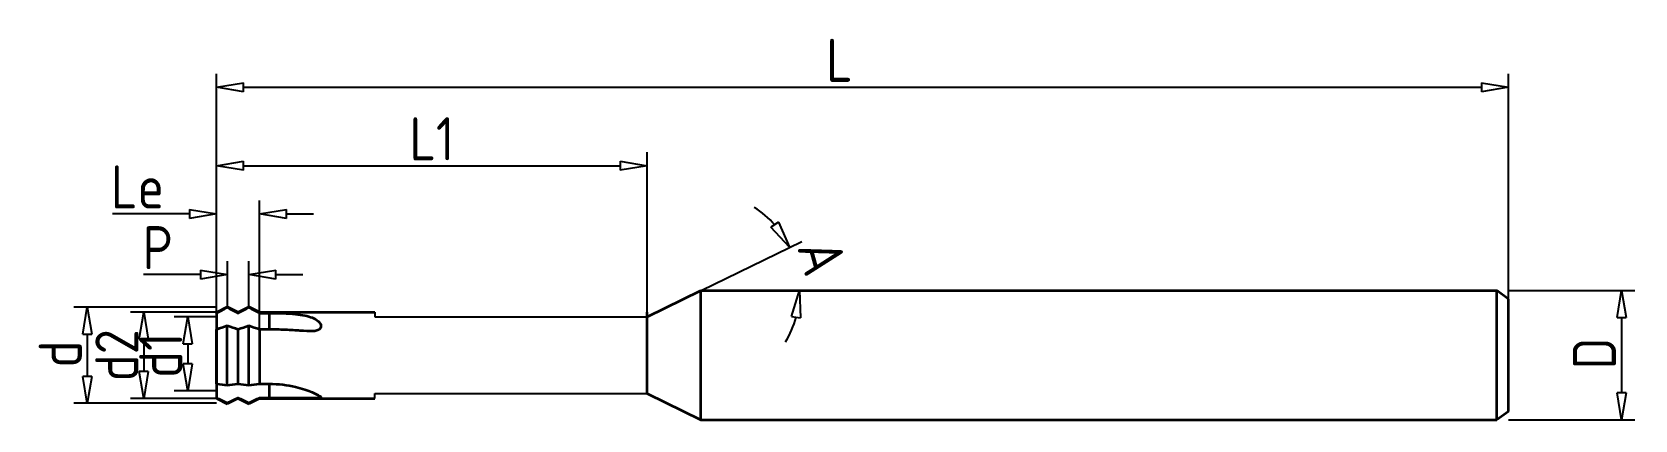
# Model space of a CAD drawing. Header units: millimetres. Extents: x -61 to 88, y -7 to 29.
import ezdxf

# ---------------------------------------------------------------- set-up
doc = ezdxf.new("R2010")
doc.units = ezdxf.units.MM
doc.layers.add('标注', color=3, linetype='Continuous')
doc.layers.add('轮廓', color=4, linetype='Continuous', lineweight=35)
doc.styles.add('工程字', font='gbenor.shx', dxfattribs={"bigfont": 'gbcbig.shx'})
doc.dimstyles.new('ZQH', dxfattribs={"dimtxt": 3, "dimasz": 2.5, "dimexe": 1.25, "dimexo": 0, "dimgap": 0.5, "dimtad": 1, "dimdec": 3, "dimdsep": 46, "dimtxsty": '工程字', "dimblk": 'CLOSEDBLANK', "dimcen": -0.8, "dimclrd": 3, "dimclre": 3, "dimclrt": 3, "dimadec": 1, "dimazin": 2, "dimtfac": 1, "dimtdec": 3, "dimtofl": 0, "dimtmove": 0, "dimatfit": 3, "dimldrblk": 'CLOSEDBLANK', "dimfxl": 1, "dimtolj": 1, "dimtzin": 0, "dimarcsym": 0})

# ---------------------------------------------------------------- blocks, each defined once
blk = doc.blocks.new('_ClosedBlank')
at = {"color": 0, "linetype": 'ByBlock', "lineweight": -2}
for p, q in [((-1, 0.167), (0, 0)), ((-1, 0.167), (-1, -0.167)), ((0, 0), (-1, -0.167))]:
    blk.add_line(p, q, dxfattribs=at)
blk = doc.blocks.new('*D2')
at = {"layer": 'Defpoints', "color": 0, "transparency": 16777216}
for p in [(-39.37, 11.93), (-43.37, -1.19), (-39.37, -1.19)]:
    blk.add_point(p, dxfattribs=at)
at = {"layer": '标注', "color": 3, "lineweight": -2, "transparency": 16777216}
for p, q in [((-45.87, 11.93), (-53.04, 11.93)), ((-43.37, -1.19), (-43.37, 13.18)), ((-39.37, -1.19), (-39.37, 13.18)), ((-36.87, 11.93), (-34.37, 11.93))]:
    blk.add_line(p, q, dxfattribs=at)
at = {"layer": '标注', "color": 3, "lineweight": -2, "transparency": 16777216, "xscale": 2.5, "yscale": 2.5, "zscale": 2.5}
blk.add_blockref('_ClosedBlank', (-43.37, 11.93), dxfattribs=at)
at = {"layer": '标注', "color": 3, "lineweight": -2, "transparency": 16777216, "xscale": 2.5, "yscale": 2.5, "zscale": 2.5, "rotation": 180}
blk.add_blockref('_ClosedBlank', (-39.37, 11.93), dxfattribs=at)
at = {"layer": '标注', "color": 3, "transparency": 16777216, "insert": (-50.71, 14.43), "char_height": 4, "attachment_point": 5, "style": '工程字'}
blk.add_mtext('\\A1;Le', dxfattribs=at)
blk = doc.blocks.new('*D3')
at = {"layer": 'Defpoints', "color": 0, "transparency": 16777216}
for p in [(-3.37, 16.4), (-43.37, -1.19), (-3.37, -1.19)]:
    blk.add_point(p, dxfattribs=at)
at = {"layer": '标注', "color": 3, "lineweight": -2, "transparency": 16777216}
for p, q in [((-43.37, -1.19), (-43.37, 17.65)), ((-40.87, 16.4), (-5.87, 16.4)), ((-3.37, -1.19), (-3.37, 17.65))]:
    blk.add_line(p, q, dxfattribs=at)
at = {"layer": '标注', "color": 3, "lineweight": -2, "transparency": 16777216, "xscale": 2.5, "yscale": 2.5, "zscale": 2.5, "rotation": 180}
blk.add_blockref('_ClosedBlank', (-43.37, 16.4), dxfattribs=at)
at = {"layer": '标注', "color": 3, "lineweight": -2, "transparency": 16777216, "xscale": 2.5, "yscale": 2.5, "zscale": 2.5}
blk.add_blockref('_ClosedBlank', (-3.37, 16.4), dxfattribs=at)
at = {"layer": '标注', "color": 3, "transparency": 16777216, "insert": (-23.37, 18.9), "char_height": 4, "attachment_point": 5, "style": '工程字'}
blk.add_mtext('\\A1;L1', dxfattribs=at)
blk = doc.blocks.new('*D4')
at = {"layer": 'Defpoints', "color": 0, "transparency": 16777216}
for p in [(76.63, 23.68), (-43.37, -1.19), (76.63, -1.19)]:
    blk.add_point(p, dxfattribs=at)
at = {"layer": '标注', "color": 3, "lineweight": -2, "transparency": 16777216}
for p, q in [((-43.37, -1.19), (-43.37, 24.93)), ((76.63, -1.19), (76.63, 24.93)), ((-40.87, 23.68), (74.13, 23.68))]:
    blk.add_line(p, q, dxfattribs=at)
at = {"layer": '标注', "color": 3, "lineweight": -2, "transparency": 16777216, "xscale": 2.5, "yscale": 2.5, "zscale": 2.5, "rotation": 180}
blk.add_blockref('_ClosedBlank', (-43.37, 23.68), dxfattribs=at)
at = {"layer": '标注', "color": 3, "lineweight": -2, "transparency": 16777216, "xscale": 2.5, "yscale": 2.5, "zscale": 2.5}
blk.add_blockref('_ClosedBlank', (76.63, 23.68), dxfattribs=at)
at = {"layer": '标注', "color": 3, "transparency": 16777216, "insert": (14.48, 26.18), "char_height": 4, "attachment_point": 5, "style": '工程字'}
blk.add_mtext('\\A1;L', dxfattribs=at)
blk = doc.blocks.new('*D5')
at = {"layer": 'Defpoints', "color": 0, "transparency": 16777216}
for p in [(-43.37, 3.26), (-55.38, -5.65), (-43.37, -5.65)]:
    blk.add_point(p, dxfattribs=at)
at = {"layer": '标注', "color": 3, "lineweight": -2, "transparency": 16777216}
for p, q in [((-43.37, 3.26), (-56.63, 3.26)), ((-55.38, 0.76), (-55.38, -3.15)), ((-43.37, -5.65), (-56.63, -5.65))]:
    blk.add_line(p, q, dxfattribs=at)
at = {"layer": '标注', "color": 3, "lineweight": -2, "transparency": 16777216, "xscale": 2.5, "yscale": 2.5, "zscale": 2.5}
for p, rotation in [((-55.38, 3.26), 90), ((-55.38, -5.65), 270)]:
    blk.add_blockref('_ClosedBlank', p, dxfattribs=dict(at, rotation=rotation))
at = {"layer": '标注', "color": 3, "transparency": 16777216, "insert": (-57.88, -1.08), "char_height": 4, "attachment_point": 5, "rotation": 90, "style": '工程字'}
blk.add_mtext('\\A1;d', dxfattribs=at)
blk = doc.blocks.new('*D6')
at = {"layer": 'Defpoints', "color": 0, "transparency": 16777216}
for p in [(76.63, 4.81), (76.63, -7.19), (87.13, -7.19)]:
    blk.add_point(p, dxfattribs=at)
at = {"layer": '标注', "color": 3, "lineweight": -2, "transparency": 16777216}
for p, q in [((76.63, 4.81), (88.38, 4.81)), ((87.13, 2.31), (87.13, -4.69)), ((76.63, -7.19), (88.38, -7.19))]:
    blk.add_line(p, q, dxfattribs=at)
at = {"layer": '标注', "color": 3, "lineweight": -2, "transparency": 16777216, "xscale": 2.5, "yscale": 2.5, "zscale": 2.5}
for p, rotation in [((87.13, 4.81), 90), ((87.13, -7.19), 270)]:
    blk.add_blockref('_ClosedBlank', p, dxfattribs=dict(at, rotation=rotation))
at = {"layer": '标注', "color": 3, "transparency": 16777216, "insert": (84.61, -1.03), "char_height": 4, "attachment_point": 5, "rotation": 90, "style": '工程字'}
blk.add_mtext('\\A1;D', dxfattribs=at)
blk = doc.blocks.new('*D7')
at = {"color": 3, "lineweight": -2, "transparency": 16777216}
for p, q in [((-43.35, 2.81), (-51.38, 2.81)), ((-50.13, 0.31), (-50.13, -2.69)), ((-43.37, -5.19), (-51.38, -5.19))]:
    blk.add_line(p, q, dxfattribs=at)
at = {"layer": 'Defpoints', "color": 0, "transparency": 16777216}
for p in [(-43.35, 2.81), (-50.13, -5.19), (-43.37, -5.19)]:
    blk.add_point(p, dxfattribs=at)
at = {"color": 3, "lineweight": -2, "transparency": 16777216, "xscale": 2.5, "yscale": 2.5, "zscale": 2.5}
for p, rotation in [((-50.13, 2.81), 90), ((-50.13, -5.19), 270)]:
    blk.add_blockref('_ClosedBlank', p, dxfattribs=dict(at, rotation=rotation))
at = {"color": 3, "transparency": 16777216, "insert": (-52.63, -1.19), "char_height": 4, "attachment_point": 5, "rotation": 90, "style": '工程字'}
blk.add_mtext('\\A1;d2', dxfattribs=at)
blk = doc.blocks.new('*D8')
at = {"color": 3, "lineweight": -2, "transparency": 16777216}
for p, q in [((-43.37, 2.36), (-47.3, 2.36)), ((-46.05, -0.14), (-46.05, -2)), ((-43.37, -4.5), (-47.3, -4.5))]:
    blk.add_line(p, q, dxfattribs=at)
at = {"layer": 'Defpoints', "color": 0, "transparency": 16777216}
for p in [(-43.37, 2.36), (-46.05, -4.5), (-43.37, -4.5)]:
    blk.add_point(p, dxfattribs=at)
at = {"color": 3, "lineweight": -2, "transparency": 16777216, "xscale": 2.5, "yscale": 2.5, "zscale": 2.5}
for p, rotation in [((-46.05, 2.36), 90), ((-46.05, -4.5), 270)]:
    blk.add_blockref('_ClosedBlank', p, dxfattribs=dict(at, rotation=rotation))
at = {"color": 3, "transparency": 16777216, "insert": (-48.55, -1.19), "char_height": 4, "attachment_point": 5, "rotation": 90, "style": '工程字'}
blk.add_mtext('\\A1;d1', dxfattribs=at)
blk = doc.blocks.new('*D9')
at = {"color": 3, "lineweight": -2, "transparency": 16777216}
blk.add_line((1.63, 4.81), (10.99, 9.38), dxfattribs=at)
for start, end in [(41.7312, 57.4035), (328.6555, 344.3277)]:
    blk.add_arc((1.63, 4.81), 9.17, start, end, dxfattribs=at)
at = {"layer": 'Defpoints', "color": 0, "transparency": 16777216}
for p in [(10.69, 6.19), (1.63, 4.81), (1.63, 4.81), (75.55, 4.81), (-3.37, 2.36)]:
    blk.add_point(p, dxfattribs=at)
at = {"color": 3, "lineweight": -2, "transparency": 16777216, "xscale": 2.5, "yscale": 2.5, "zscale": 2.5}
for p, rotation in [((9.86, 8.84), 303.8950722364167), ((10.79, 4.81), 82.16386318932994)]:
    blk.add_blockref('_ClosedBlank', p, dxfattribs=dict(at, rotation=rotation))
at = {"color": 3, "transparency": 16777216, "insert": (12.87, 7.92), "char_height": 4, "attachment_point": 5, "rotation": 285.4597, "style": '工程字'}
blk.add_mtext('\\A1;A', dxfattribs=at)
blk = doc.blocks.new('*D10')
at = {"color": 3, "lineweight": -2, "transparency": 16777216}
for p, q in [((-42.37, 3.31), (-42.37, 7.54)), ((-40.37, 3.31), (-40.37, 7.54)), ((-44.87, 6.29), (-50.16, 6.29)), ((-37.87, 6.29), (-35.37, 6.29))]:
    blk.add_line(p, q, dxfattribs=at)
at = {"layer": 'Defpoints', "color": 0, "transparency": 16777216}
for p in [(-40.37, 6.29), (-42.37, 3.31), (-40.37, 3.31, 0)]:
    blk.add_point(p, dxfattribs=at)
at = {"color": 3, "lineweight": -2, "transparency": 16777216, "xscale": 2.5, "yscale": 2.5, "zscale": 2.5}
blk.add_blockref('_ClosedBlank', (-42.37, 6.29), dxfattribs=at)
at = {"color": 3, "lineweight": -2, "transparency": 16777216, "xscale": 2.5, "yscale": 2.5, "zscale": 2.5, "rotation": 180}
blk.add_blockref('_ClosedBlank', (-40.37, 6.29), dxfattribs=at)
at = {"color": 3, "transparency": 16777216, "insert": (-48.83, 8.79), "char_height": 4, "attachment_point": 5, "style": '工程字'}
blk.add_mtext('\\A1;P', dxfattribs=at)

msp = doc.modelspace()

# ---------------------------------------------------------------- linework, layer by layer
at = {"color": 4}
for p, q in [((-28.6707, 2.8077), (-28.6707, 2.3627)), ((-28.6707, 2.3627), (-3.374, 2.3627)), ((-28.6707, -5.1923), (-28.6707, -4.7472)), ((-28.6707, -4.7472), (-3.374, -4.7472))]:
    msp.add_line(p, q, dxfattribs=at)
at = {"layer": '轮廓', "color": 4, "lineweight": 35}
for p, q in [((-3.374, 2.3627), (1.626, 4.8077)), ((1.626, -7.1923), (1.626, 4.8077)), ((1.626, 4.8077), (75.5451, 4.8077)), ((75.5451, -7.1923), (75.5451, 4.8077)), ((76.626, 4.0287), (75.5451, 4.8077)), ((-43.3544, 2.8077), (-42.374, 3.3077)), ((-42.374, 3.3077, 0), (-42.374, 3.2611, 0)), ((-41.3936, 2.8077), (-42.374, 3.3077)), ((-41.3544, 2.8077), (-40.374, 3.3077)), ((-40.374, 3.3077, 0), (-40.374, 3.2611, 0)), ((-39.3936, 2.8077), (-40.374, 3.3077)), ((76.626, -6.4132), (76.626, 4.0287)), ((-43.374, 2.7279), (-43.374, 2.8077)), ((-43.374, 2.8077), (-43.3544, 2.8077)), ((-42.374, -3.9786, 0), (-42.374, 1.5503, 0)), ((-41.3936, 2.8077), (-41.3544, 2.8077)), ((-40.374, -3.9786, 0), (-40.374, 1.5503, 0)), ((-39.3936, 2.8077), (-28.6707, 2.8077)), ((-3.374, -4.7472), (-3.374, 2.8077)), ((-43.374, -3.8411), (-43.374, 1.1954)), ((-43.374, -5.1923), (-43.374, -5.1653)), ((-43.374, -5.1923), (-43.3544, -5.1923)), ((-43.3544, -5.1923), (-42.374, -5.6923)), ((-41.3936, -5.1923), (-42.374, -5.6923)), ((-42.374, -5.6923, 0), (-42.374, -5.6532, 0)), ((-41.3936, -5.1923), (-41.3544, -5.1923)), ((-41.3544, -5.1923), (-40.374, -5.6923)), ((-39.3936, -5.1923), (-40.374, -5.6923)), ((-40.374, -5.6923, 0), (-40.374, -5.6532, 0)), ((-39.3936, -5.1923), (-28.6707, -5.1923)), ((-3.374, -4.7472), (1.626, -7.1923)), ((1.626, -7.1923), (75.5451, -7.1923)), ((76.626, -6.4132), (75.5451, -7.1923))]:
    msp.add_line(p, q, dxfattribs=at)
for points in [[(-43.3544, 2.7279), (-43.032, 2.9068), (-42.7006, 3.0864), (-42.374, 3.2611)], [(-42.374, 3.2611), (-42.0475, 3.0864), (-41.7161, 2.9068), (-41.3936, 2.7279)], [(-41.3544, 2.7279), (-41.032, 2.9068), (-40.7006, 3.0864), (-40.374, 3.2611)], [(-40.374, 3.2611), (-40.0475, 3.0864), (-39.7161, 2.9068), (-39.3936, 2.7279)], [(-43.374, 2.7279), (-43.3675, 2.7279), (-43.3609, 2.7279), (-43.3544, 2.7279)], [(-43.374, 2.7279), (-43.374, 2.0215), (-43.374, 1.5351), (-43.374, 1.1954)], [(-42.374, 1.5503), (-42.7049, 1.4287), (-43.0643, 1.2999), (-43.3544, 1.1954)], [(-41.3936, 1.1954), (-41.6838, 1.2999), (-42.0431, 1.4287), (-42.374, 1.5503)], [(-41.3936, 2.7279), (-41.3806, 2.7279), (-41.3675, 2.7279), (-41.3544, 2.7279)], [(-40.374, 1.5503), (-40.7049, 1.4287), (-41.0643, 1.2999), (-41.3544, 1.1954)], [(-39.3936, 1.1954), (-39.6838, 1.2999), (-40.0431, 1.4287), (-40.374, 1.5503)], [(-39.3936, 2.7279), (-39.0949, 2.7279), (-38.7962, 2.7279), (-38.4975, 2.7279)], [(-38.4975, 2.7279), (-38.4975, 2.0215), (-38.4975, 1.5351), (-38.4975, 1.1954)], [(-43.3544, 1.1954), (-43.3609, 1.1954), (-43.3675, 1.1954), (-43.374, 1.1954)], [(-41.3544, 1.1954), (-41.3675, 1.1954), (-41.3806, 1.1954), (-41.3936, 1.1954)], [(-38.4975, 1.1954), (-38.7962, 1.1954), (-39.0949, 1.1954), (-39.3936, 1.1954)], [(-43.374, -3.8411), (-43.3675, -3.8411), (-43.3609, -3.8411), (-43.3544, -3.8411)], [(-43.3544, -3.8411), (-43.032, -3.883), (-42.7006, -3.9297), (-42.374, -3.9786)], [(-42.374, -3.9786), (-42.0475, -3.9297), (-41.7161, -3.883), (-41.3936, -3.8411)], [(-41.3936, -3.8411), (-41.3806, -3.8411), (-41.3675, -3.8411), (-41.3544, -3.8411)], [(-41.3544, -3.8411), (-41.032, -3.883), (-40.7006, -3.9297), (-40.374, -3.9786)], [(-40.374, -3.9786), (-40.0475, -3.9297), (-39.7161, -3.883), (-39.3936, -3.8411)], [(-39.3936, -3.8411), (-39.0949, -3.8411), (-38.7962, -3.8411), (-38.4975, -3.8411)], [(-43.3544, -5.1653), (-43.3609, -5.1653), (-43.3675, -5.1653), (-43.374, -5.1653)], [(-43.3544, -5.1923), (-43.3544, -5.1923), (-43.3544, -5.1835), (-43.3544, -5.1653)], [(-42.374, -5.6532), (-42.7049, -5.489), (-43.0643, -5.31), (-43.3544, -5.1653)], [(-41.3936, -5.1653), (-41.6838, -5.31), (-42.0431, -5.489), (-42.374, -5.6532)], [(-41.3936, -5.1653), (-41.3936, -5.1835), (-41.3936, -5.1923), (-41.3936, -5.1923)], [(-41.3544, -5.1653), (-41.3675, -5.1653), (-41.3806, -5.1653), (-41.3936, -5.1653)], [(-41.3544, -5.1923), (-41.3544, -5.1923), (-41.3544, -5.1835), (-41.3544, -5.1653)], [(-40.374, -5.6532), (-40.7049, -5.489), (-41.0643, -5.31), (-41.3544, -5.1653)], [(-39.3936, -5.1653), (-39.6838, -5.31), (-40.0431, -5.489), (-40.374, -5.6532)], [(-39.3936, -5.1653), (-39.3936, -5.1835), (-39.3936, -5.1923), (-39.3936, -5.1923)], [(-38.4975, -5.1653), (-38.7962, -5.1653), (-39.0949, -5.1653), (-39.3936, -5.1653)]]:
    msp.add_open_spline(points, degree=3, dxfattribs=at)
for points, knots in [([(-43.3544, 2.7279), (-43.3544, 2.7297), (-43.3544, 2.7314), (-43.3544, 2.7837), (-43.3544, 2.8077), (-43.3544, 2.8077)], [17.302160185, 17.302160185, 17.302160185, 17.302160185, 17.327588086, 17.327588086, 18.080961481, 18.080961481, 18.080961481, 18.080961481]), ([(-41.3936, 2.8077), (-41.3936, 2.8077), (-41.3936, 2.7837), (-41.3936, 2.7314), (-41.3936, 2.7297), (-41.3936, 2.7279)], [6.026987214, 6.026987214, 6.026987214, 6.026987214, 6.780360605, 6.780360605, 6.805788515, 6.805788515, 6.805788515, 6.805788515]), ([(-41.3544, 2.7279), (-41.3544, 2.7297), (-41.3544, 2.7314), (-41.3544, 2.7837), (-41.3544, 2.8077), (-41.3544, 2.8077)], [17.302160127, 17.302160127, 17.302160127, 17.302160127, 17.327588036, 17.327588036, 18.080961427, 18.080961427, 18.080961427, 18.080961427]), ([(-39.3936, 2.8077), (-39.3936, 2.8077), (-39.3936, 2.7837), (-39.3936, 2.7314), (-39.3936, 2.7297), (-39.3936, 2.7279)], [6.026987268, 6.026987268, 6.026987268, 6.026987268, 6.780360655, 6.780360655, 6.805788573, 6.805788573, 6.805788573, 6.805788573]), ([(-38.4975, 2.7279), (-37.6046, 2.7279), (-36.7712, 2.7029), (-35.4178, 2.5652), (-34.884, 2.461), (-34.2497, 2.2098), (-34.0674, 2.1037), (-33.7776, 1.8451), (-33.723, 1.7199), (-33.6758, 1.5729), (-33.6707, 1.4984), (-33.6964, 1.378), (-33.7187, 1.3281), (-33.7868, 1.2415), (-33.8276, 1.2064), (-33.9346, 1.1405), (-34.0018, 1.1139), (-34.1852, 1.0624), (-34.3162, 1.0458), (-34.7644, 1.023), (-35.1508, 1.0506), (-35.9891, 1.1104), (-36.4546, 1.143), (-37.2376, 1.1751), (-37.4951, 1.1829), (-38.0002, 1.193), (-38.2488, 1.1954), (-38.4975, 1.1954)], [0, 0, 0, 0, 2.67876304, 2.67876304, 5.03811372, 5.03811372, 6.37040556, 6.37040556, 7.93165878, 7.93165878, 9.62685539, 9.62685539, 10.88641801, 10.88641801, 11.99800897, 11.99800897, 13.34816281, 13.34816281, 15.54249456, 15.54249456, 20.32486389, 20.32486389, 23.83066241, 23.83066241, 25.53284668, 25.53284668, 27.18069647, 27.18069647, 27.18069647, 27.18069647]), ([(-43.3544, -3.8411), (-43.3544, -3.7113), (-43.3544, -3.5717), (-43.3544, -3.2056), (-43.3544, -2.9694), (-43.3544, -2.4766), (-43.3544, -2.2197), (-43.3544, -1.7031), (-43.3544, -1.4434), (-43.3544, -0.9411), (-43.3544, -0.6814), (-43.3544, -0.1648), (-43.3544, 0.0921), (-43.3544, 0.5849), (-43.3544, 0.8211), (-43.3544, 1.0926), (-43.3544, 1.1446), (-43.3544, 1.1954)], [9.28453886, 9.28453886, 9.28453886, 9.28453886, 9.79385414, 9.79385414, 10.54722753, 10.54722753, 11.30060093, 11.30060093, 12.05397432, 12.05397432, 12.80734772, 12.80734772, 13.56072111, 13.56072111, 14.31409451, 14.31409451, 14.49701123, 14.49701123, 14.49701123, 14.49701123]), ([(-41.3936, 1.1954), (-41.3936, 1.1446), (-41.3936, 1.0926), (-41.3936, 0.8211), (-41.3936, 0.5849), (-41.3936, 0.0921), (-41.3936, -0.1648), (-41.3936, -0.6814), (-41.3936, -0.9411), (-41.3936, -1.4434), (-41.3936, -1.7031), (-41.3936, -2.2197), (-41.3936, -2.4766), (-41.3936, -2.9694), (-41.3936, -3.2056), (-41.3936, -3.5717), (-41.3936, -3.7113), (-41.3936, -3.8411)], [9.61093745, 9.61093745, 9.61093745, 9.61093745, 9.79385416, 9.79385416, 10.54722755, 10.54722755, 11.30060094, 11.30060094, 12.05397432, 12.05397432, 12.80734771, 12.80734771, 13.56072109, 13.56072109, 14.31409448, 14.31409448, 14.82340977, 14.82340977, 14.82340977, 14.82340977]), ([(-41.3544, -3.8411), (-41.3544, -3.7113), (-41.3544, -3.5717), (-41.3544, -3.2056), (-41.3544, -2.9694), (-41.3544, -2.4766), (-41.3544, -2.2197), (-41.3544, -1.7031), (-41.3544, -1.4434), (-41.3544, -0.9411), (-41.3544, -0.6814), (-41.3544, -0.1648), (-41.3544, 0.0921), (-41.3544, 0.5849), (-41.3544, 0.8211), (-41.3544, 1.0926), (-41.3544, 1.1446), (-41.3544, 1.1954)], [9.28453888, 9.28453888, 9.28453888, 9.28453888, 9.79385416, 9.79385416, 10.54722755, 10.54722755, 11.30060094, 11.30060094, 12.05397432, 12.05397432, 12.80734771, 12.80734771, 13.56072109, 13.56072109, 14.31409448, 14.31409448, 14.49701119, 14.49701119, 14.49701119, 14.49701119]), ([(-39.3936, 1.1954), (-39.3936, 1.1446), (-39.3936, 1.0926), (-39.3936, 0.8211), (-39.3936, 0.5849), (-39.3936, 0.0921), (-39.3936, -0.1648), (-39.3936, -0.6814), (-39.3936, -0.9411), (-39.3936, -1.4434), (-39.3936, -1.7031), (-39.3936, -2.2197), (-39.3936, -2.4766), (-39.3936, -2.9694), (-39.3936, -3.2056), (-39.3936, -3.5717), (-39.3936, -3.7113), (-39.3936, -3.8411)], [9.61093749, 9.61093749, 9.61093749, 9.61093749, 9.79385419, 9.79385419, 10.54722757, 10.54722757, 11.30060095, 11.30060095, 12.05397432, 12.05397432, 12.8073477, 12.8073477, 13.56072107, 13.56072107, 14.31409445, 14.31409445, 14.82340975, 14.82340975, 14.82340975, 14.82340975]), ([(-43.374, -3.8411), (-43.374, -3.9056), (-43.374, -4.1825), (-43.374, -4.6665), (-43.374, -5.0947), (-43.374, -5.1653)], [1.6023802, 1.6023802, 1.6023802, 1.6023802, 2, 3, 3.19257484, 3.19257484, 3.19257484, 3.19257484]), ([(-38.4975, -3.8411), (-38.4975, -3.9056), (-38.4975, -4.1825), (-38.4975, -4.6665), (-38.4975, -5.0947), (-38.4975, -5.1653)], [1.60238014, 1.60238014, 1.60238014, 1.60238014, 2, 3, 3.19257483, 3.19257483, 3.19257483, 3.19257483]), ([(-38.4975, -3.8411), (-37.6046, -3.8411), (-36.7712, -3.9565), (-35.4178, -4.2738), (-34.884, -4.4582), (-34.2497, -4.7223), (-34.0674, -4.8104), (-33.7776, -4.9737), (-33.723, -5.0247), (-33.6758, -5.0797), (-33.6707, -5.102), (-33.6964, -5.1323), (-33.7187, -5.1429), (-33.7868, -5.1586), (-33.8276, -5.1639), (-33.9346, -5.1729), (-34.0018, -5.1758), (-34.1852, -5.1811), (-34.3162, -5.1824), (-34.7644, -5.1843), (-35.1508, -5.1822), (-35.9891, -5.1763), (-36.4546, -5.1724), (-37.2376, -5.1682), (-37.4951, -5.1671), (-38.0002, -5.1657), (-38.2488, -5.1653), (-38.4975, -5.1653)], [0, 0, 0, 0, 2.67876227, 2.67876227, 5.03811358, 5.03811358, 6.37040557, 6.37040557, 7.93165898, 7.93165898, 9.62685573, 9.62685573, 10.88641839, 10.88641839, 11.99800934, 11.99800934, 13.3481631, 13.3481631, 15.54249459, 15.54249459, 20.32486274, 20.32486274, 23.8306627, 23.8306627, 25.53284598, 25.53284598, 27.18069478, 27.18069478, 27.18069478, 27.18069478])]:
    msp.add_open_spline(points, degree=3, knots=knots, dxfattribs=at)

# ---------------------------------------------------------------- dimensions: what is measured, and where the dimension line sits
dim = msp.add_angular_dim_2l(base=(10.6891, 6.1924), line1=((1.626, 4.8077), (75.5451, 4.8077)), line2=((-3.374, 2.3627), (1.626, 4.8077)), text='A', dimstyle='ZQH', override={"dimtxt": 4})
dim.commit()
dim.dimension.update_dxf_attribs({"geometry": '*D9', "text_midpoint": (10.4625, 7.2516), "dimtype": 162})
dim = msp.add_linear_dim(base=(-40.374, 6.2873), p1=(-42.374, 3.3077), p2=(-40.374, 3.3078, 0), text='P', dimstyle='ZQH', override={"dimtxt": 4})
dim.commit()
dim.dimension.update_dxf_attribs({"geometry": '*D10', "text_midpoint": (-48.8269, 6.2873), "dimtype": 160})
for base, p1, p2, text, picture, middle in [((-50.1257, -5.1923), (-43.3544, 2.8077), (-43.374, -5.1923), 'd2', '*D7', (-50.1257, -1.1923)), ((-46.0455, -4.5032), (-43.374, 2.3627), (-43.374, -4.5032), 'd1', '*D8', (-46.0455, -1.1923))]:
    dim = msp.add_linear_dim(base=base, p1=p1, p2=p2, angle=90, text=text, dimstyle='ZQH', override={"dimtxt": 4})
    dim.commit()
    dim.dimension.update_dxf_attribs({"geometry": picture, "text_midpoint": middle, "dimtype": 160})
at = {"layer": '标注', "color": 3}
for base, p1, p2, angle, text, picture, middle in [((76.626, 23.677), (-43.374, -1.1923), (76.626, -1.1923), 180, 'L', '*D4', (14.4757, 23.677)), ((-3.374, 16.4042), (-43.374, -1.1923), (-3.374, -1.1923), 180, 'L1', '*D3', (-23.374, 16.4042)), ((-39.374, 11.9323), (-43.374, -1.1923), (-39.374, -1.1923), 180, 'Le', '*D2', (-50.7073, 11.9323)), ((87.126, -7.1923), (76.626, 4.8077), (76.626, -7.1923), 270, 'D', '*D6', (87.126, -1.0254)), ((-55.384, -5.6532), (-43.374, 3.2611), (-43.374, -5.6532), 270, 'd', '*D5', (-55.384, -1.0792))]:
    dim = msp.add_linear_dim(base=base, p1=p1, p2=p2, angle=angle, text=text, dimstyle='ZQH', override={"dimtxt": 4}, dxfattribs=at)
    dim.commit()
    dim.dimension.update_dxf_attribs({"geometry": picture, "text_midpoint": middle, "dimtype": 160})

doc.saveas('drawing.dxf')
